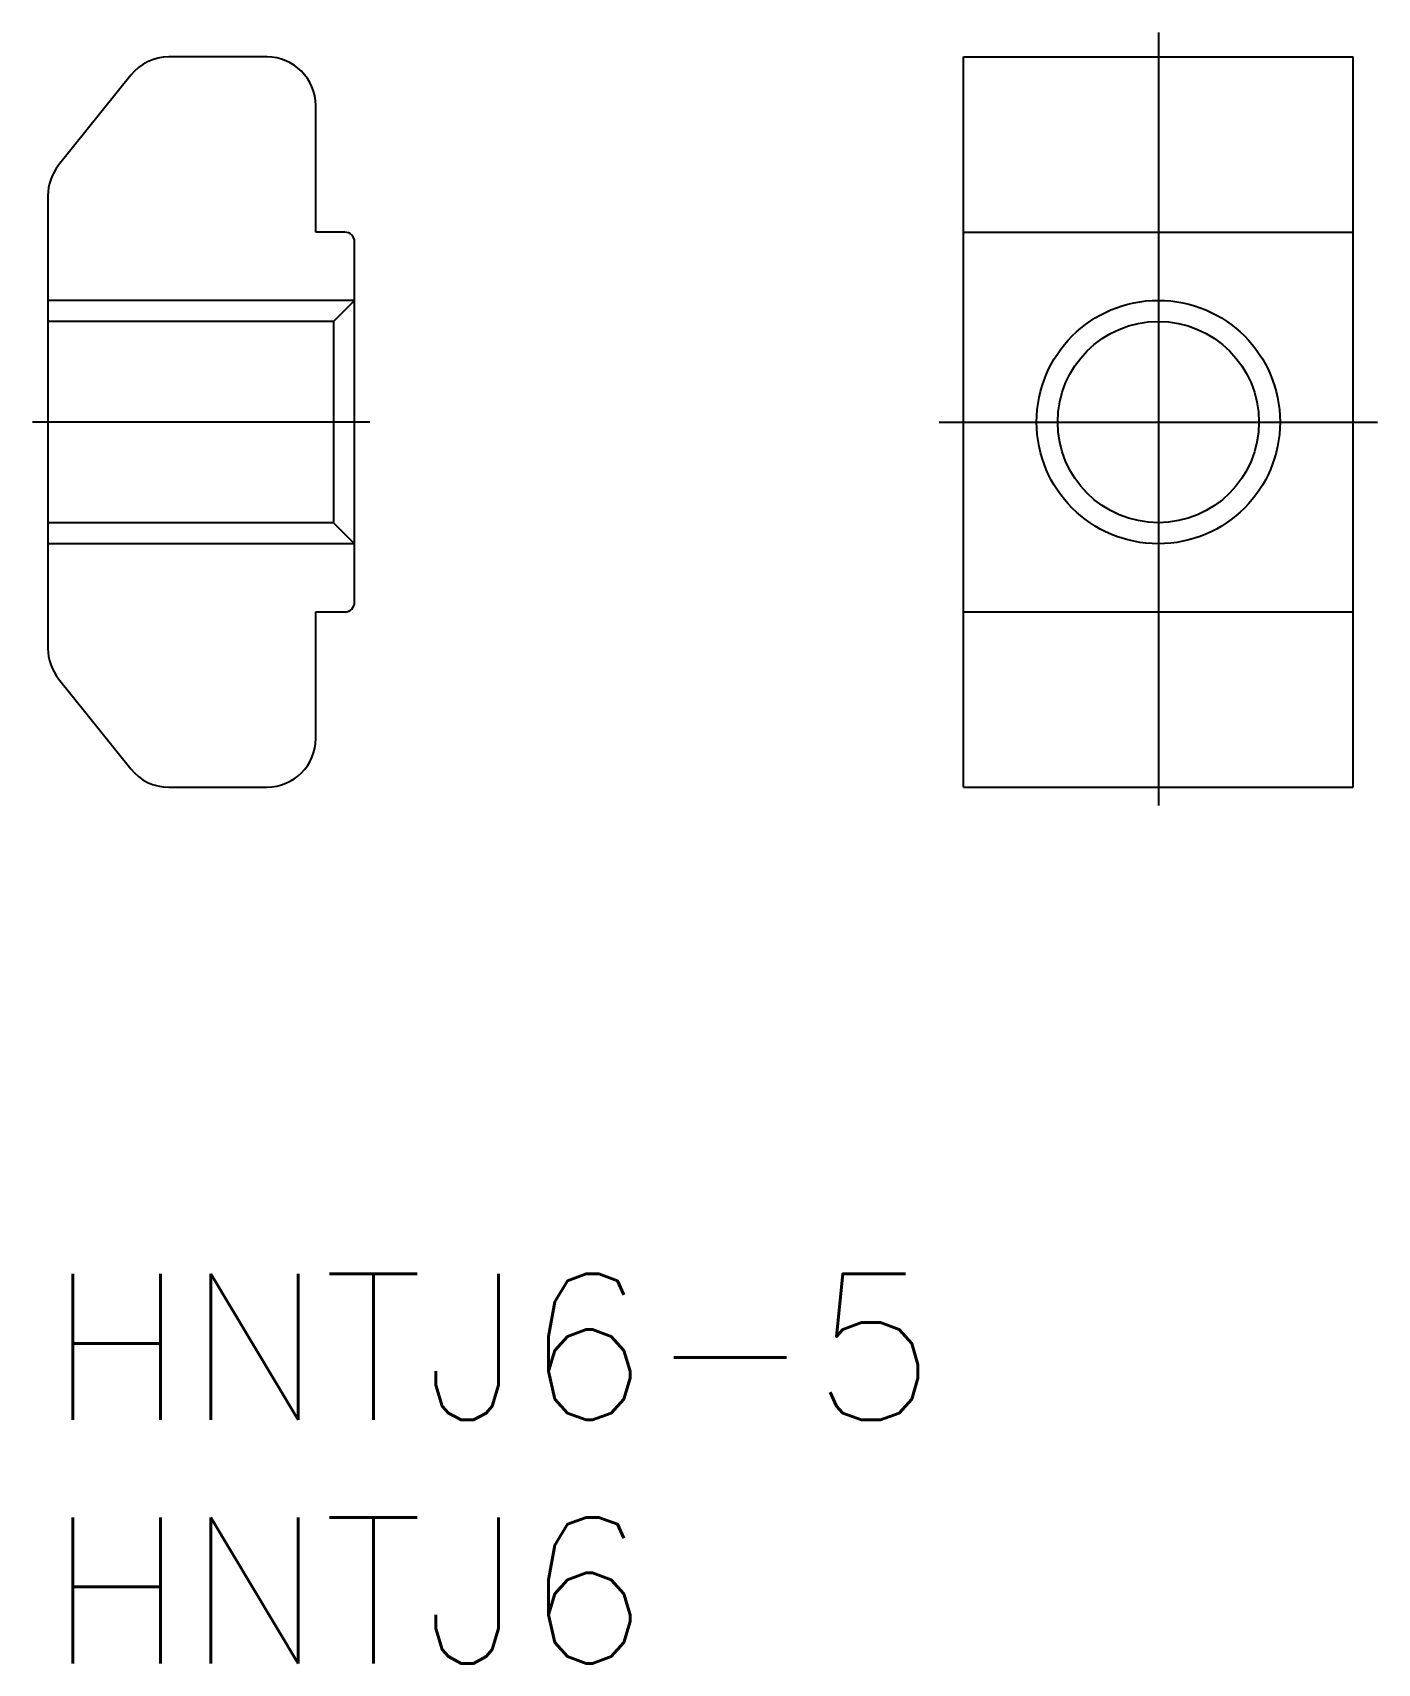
# Model space of a CAD drawing. Extents: x -0.3 to 27.3, y -8 to 25.5.
import ezdxf

# ---------------------------------------------------------------- set-up
doc = ezdxf.new("R2010")
doc.units = 0
doc.header["$LTSCALE"] = 0.5
doc.linetypes.add('CENTER', pattern=[50.8, 31.75, -6.35, 6.35, -6.35])
doc.linetypes.add('DASHED', pattern=[19.05, 12.7, -6.35])
for name, color, linetype in [('MSM_CENTER', 1, 'CENTER'), ('MSM_CONTINUOUS', 7, 'CONTINUOUS'), ('MSM_DASHED', 4, 'DASHED'), ('MSM_NARROW', 5, 'CONTINUOUS'), ('MSM_PART_NUMBER', 7, 'CONTINUOUS')]:
    doc.layers.add(name, color=color, linetype=linetype)
doc.styles.get("Standard").update_dxf_attribs({"font": 'txt.shx', "height": 3, "bigfont": 'bigfont.shx'})

msp = doc.modelspace()

# ---------------------------------------------------------------- linework, layer by layer
at = {"layer": 'MSM_CENTER'}
for p, q in [((22.81, 25.5), (22.81, 9.5)), ((6.615, 17.5), (-0.315, 17.5)), ((18.31, 17.5), (27.31, 17.5))]:
    msp.add_line(p, q, dxfattribs=at)
at = {"layer": 'MSM_CONTINUOUS'}
for p, q in [((4.5, 25), (2.481, 25)), ((18.81, 25), (26.81, 25)), ((18.81, 10), (18.81, 25)), ((26.81, 10), (26.81, 25)), ((1.7, 24.625), (0.219, 22.774)), ((5.5, 21.4), (5.5, 24)), ((0, 22.149), (0, 12.851)), ((6.1, 21.4), (5.5, 21.4)), ((6.3, 13.8), (6.3, 21.2)), ((18.81, 21.4), (26.81, 21.4)), ((5.5, 11), (5.5, 13.6)), ((5.5, 13.6), (6.1, 13.6)), ((18.81, 13.6), (26.81, 13.6)), ((0.219, 12.226), (1.7, 10.375)), ((2.481, 10), (4.5, 10)), ((18.81, 10), (26.81, 10))]:
    msp.add_line(p, q, dxfattribs=at)
msp.add_circle((22.81, 17.5), 2.067, dxfattribs=at)
for centre, radius, start, end in [((2.481, 24), 1, 90, 141.3402), ((4.5, 24), 1, 0, 90), ((1, 22.149), 1, 141.3402, 180), ((6.1, 21.2), 0.2, 0, 90), ((6.1, 13.8), 0.2, 270, 0), ((1, 12.851), 1, 180, 218.6598), ((4.5, 11), 1, 270, 0), ((2.481, 11), 1, 218.6598, 270)]:
    msp.add_arc(centre, radius, start, end, dxfattribs=at)
at = {"layer": 'MSM_DASHED'}
for p, q in [((6.3, 20), (0, 20)), ((6.3, 20), (5.867, 19.567)), ((5.867, 19.567), (0, 19.567)), ((5.867, 19.567), (5.867, 15.433)), ((5.867, 15.433), (0, 15.433)), ((6.3, 15), (5.867, 15.433)), ((6.3, 15), (0, 15))]:
    msp.add_line(p, q, dxfattribs=at)
at = {"layer": 'MSM_NARROW'}
msp.add_circle((22.81, 17.5), 2.5, dxfattribs=at)

# ---------------------------------------------------------------- texts
at = {"layer": 'MSM_PART_NUMBER'}
for s, p in [('HNTJ6-5', (0, -3)), ('HNTJ6', (0, -8))]:
    msp.add_text(s, height=3, dxfattribs=at).set_placement(p)

doc.saveas('drawing.dxf')
